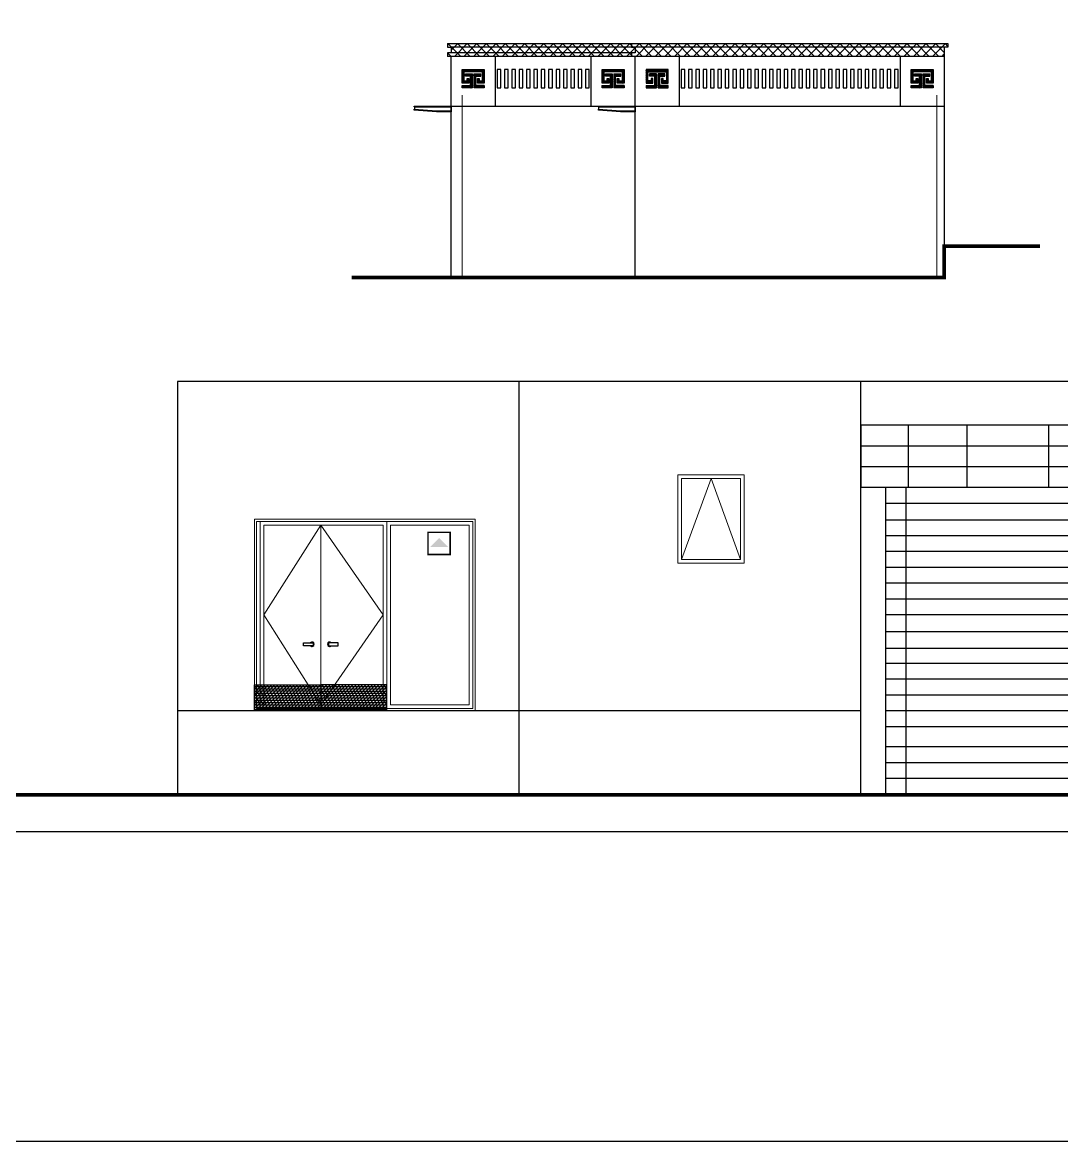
# Model space of a CAD drawing. Extents: x 1188826 to 1909461, y 608442 to 1651179.
# Drawn here: x 1822273 to 1850511, y 1001679 to 1032079 of the extents above; entities that cross this region are included whole.
import ezdxf

# ---------------------------------------------------------------- set-up
doc = ezdxf.new("R2010")
doc.units = 0
doc.header["$LTSCALE"] = 1000
doc.header["$MEASUREMENT"] = 0
doc.linetypes.add('ACAD_ISO10W100', pattern=[18.5, 12, -3, 0.5, -3])
doc.linetypes.add('DOTE', pattern=[2.42, 2, -0.2, 0.02, -0.2])
for name, color, linetype in [('1-PUB_HATCH', 8, 'Continuous'), ('3-剖面填充（细）', 251, 'Continuous'), ('PUB_TAB', 7, 'Continuous'), ('图框', 140, 'Continuous'), ('立面', 73, 'Continuous'), ('立面-1', 13, 'Continuous')]:
    doc.layers.add(name, color=color, linetype=linetype)
for name, color, linetype, lineweight in [('2-门窗开启', 8, 'Continuous', 9), ('DOTE', 19, 'DOTE', 9), ('WALL', 9, 'Continuous', 40), ('WINDOW', 144, 'Continuous', 15), ('填充', 251, 'Continuous', 5)]:
    doc.layers.add(name, color=color, linetype=linetype, lineweight=lineweight)
doc.layers.add('DIM_MODI', color=1, linetype='Continuous', plot=False)

# ---------------------------------------------------------------- blocks, each defined once
blk = doc.blocks.new('GDGDGRDADW')
at = {"layer": '3-剖面填充（细）'}
h = blk.add_hatch(dxfattribs=at)
h.set_pattern_fill('ANSI31', color=251, scale=5)
h.set_pattern_definition([(45, (175837.9185, 222356.159), (-5.61266, 5.61266), [])])
h.paths.add_polyline_path([(175586, 222858), (175586, 222483), (175770, 222483), (175770, 222608), (175724, 222608), (175724, 222545), (175632, 222545), (175632, 222795), (176139, 222795), (176139, 222545), (176047, 222545), (176047, 222608), (176001, 222608), (176001, 222483), (176186, 222483), (176186, 222858)])
h = blk.add_hatch(dxfattribs=at)
h.set_pattern_fill('ANSI31', color=251, scale=5)
h.set_pattern_definition([(45, (175515.148, 222231.159), (-5.61266, 5.61266), [])])
h.paths.add_polyline_path([(175863, 222358), (175585, 222358), (175585, 222420), (175817, 222420), (175817, 222670), (175678, 222670), (175678, 222733), (175863, 222733)])
h = blk.add_hatch(dxfattribs=at)
h.set_pattern_fill('ANSI31', color=251, scale=5)
h.set_pattern_definition([(45, (175561.008, 222231.159), (-5.61266, 5.61266), [])])
h.paths.add_polyline_path([(175909, 222358), (176186, 222358), (176186, 222420), (175955, 222420), (175955, 222670), (176093, 222670), (176093, 222733), (175909, 222733)])
at = {"layer": '立面'}
for p, q in [((175586, 222858), (176186, 222858)), ((175586, 222483), (175586, 222858)), ((176186, 222858), (176186, 222483)), ((176139, 222795), (175632, 222795)), ((175632, 222795), (175632, 222545)), ((175632, 222545), (175724, 222545)), ((175678, 222670), (175678, 222733)), ((175678, 222733), (175863, 222733)), ((175816, 222670), (175678, 222670)), ((175724, 222545), (175724, 222608)), ((175724, 222608), (175770, 222608)), ((175770, 222608), (175770, 222483)), ((175816, 222420), (175816, 222670)), ((175863, 222733), (175863, 222358)), ((175909, 222733), (175909, 222358)), ((175909, 222733), (176093, 222733)), ((175955, 222420), (175955, 222670)), ((175955, 222670), (176093, 222670)), ((176001, 222483), (176001, 222608)), ((176001, 222608), (176047, 222608)), ((176047, 222608), (176047, 222545)), ((176047, 222608), (176047, 222545)), ((176047, 222545), (176139, 222545)), ((176093, 222670), (176093, 222733)), ((176093, 222670), (176093, 222733)), ((176139, 222545), (176139, 222795)), ((175770, 222483), (175586, 222483)), ((175586, 222358), (175586, 222420)), ((175586, 222420), (175816, 222420)), ((175863, 222358), (175586, 222358)), ((176186, 222358), (175909, 222358)), ((176186, 222420), (175955, 222420)), ((176186, 222483), (176001, 222483)), ((176186, 222420), (176186, 222358))]:
    blk.add_line(p, q, dxfattribs=at)
blk = doc.blocks.new('fewfrewfref')
at = {"layer": 'WALL'}
blk.add_hatch(color=1, dxfattribs=at).paths.add_polyline_path([(367770.3, 261681.8), (367710.3, 261621.8), (367830.3, 261621.8)])
at = {"layer": 'WALL', "color": 1, "const_width": 10}
blk.add_lwpolyline([(367695.3, 261570.1), (367695.3, 261720.1), (367845.3, 261720.1), (367845.3, 261570.1)], close=True, dxfattribs=at)
blk = doc.blocks.new('rr124123')
at = {"layer": '2-门窗开启', "ltscale": 0.5}
for points in [[(-2099, 2520), (-2870, 1300), (-2099, 80)], [(-2099, 2520), (-1250, 1300), (-2099, 80)]]:
    blk.add_lwpolyline(points, dxfattribs=at)
at = {"layer": 'WINDOW'}
for p, q in [((-2970, 2570), (-2970, 30)), ((-2920, 2570), (-2920, 30)), ((-2099, 2520), (-2099, 80)), ((-1200, 2570), (-1200, 30)), ((-30, 2570), (-30, 30)), ((-30, 2570), (-30, 2570))]:
    blk.add_line(p, q, dxfattribs=at)
for points in [[(0, 2600), (-3000, 2600), (-3000, 0), (0, 0)], [(-2920, 2570), (-2970, 2570), (-2970, 30), (-2920, 30)], [(-1200, 2570), (-2920, 2570), (-2920, 30), (-1200, 30)], [(-1250, 2520), (-2870, 2520), (-2870, 80), (-1250, 80)], [(-1200, 2570), (-30, 2570), (-30, 30), (-1200, 30)], [(-1150, 2520), (-80, 2520), (-80, 80), (-1150, 80)]]:
    blk.add_lwpolyline(points, close=True, dxfattribs=at)
at = {"layer": '填充', "xscale": 2, "yscale": 2, "zscale": 2}
blk.add_blockref('fewfrewfref', (-736031, -521020), dxfattribs=at)
blk = doc.blocks.new('12424154')
at = {"layer": '2-门窗开启', "ltscale": 0.5}
blk.add_lwpolyline([(50, 2050), (450, 3150), (850, 2050)], dxfattribs=at)
at = {"layer": 'WINDOW'}
for points in [[(0, 3200), (900, 3200), (900, 2000), (0, 2000)], [(50, 3150), (850, 3150), (850, 2050), (50, 2050)]]:
    blk.add_lwpolyline(points, close=True, dxfattribs=at)
blk = doc.blocks.new('12412312312321312')
at = {"layer": 'PUB_TAB'}
for p, q in [((31062, 10035), (18565, 10035)), ((18565, 10035), (18565, 8355)), ((31062, 8355), (31062, 10035)), ((18565, 9475), (31062, 9475)), ((18565, 8355), (31062, 8355))]:
    blk.add_line(p, q, dxfattribs=at)
for points in [[(19856, 10035), (19856, 8355)], [(21451, 10035), (21451, 8355)], [(23666, 10035), (23666, 8355)], [(24695, 10035), (24695, 8355)], [(18565, 8915), (24695, 8915)]]:
    blk.add_lwpolyline(points, dxfattribs=at)
at = {"layer": '图框'}
for p, q in [((18565, 8355), (31062, 8355)), ((18565, 0), (18565, 8355)), ((31062, 8355), (31062, 0)), ((19240, 7920), (31062, 7920)), ((31062, 7920), (31062, 0)), ((19240, 7469), (31062, 7469)), ((19240, 7039), (31062, 7039)), ((19240, 6610), (31062, 6610)), ((19240, 6180), (31062, 6180)), ((19240, 5750), (31062, 5750)), ((19240, 5320), (31062, 5320)), ((19240, 4890), (31062, 4890)), ((19240, 4434), (31062, 4434)), ((19240, 4398), (19240, 0)), ((19793, 4398), (19793, 0)), ((19240, 3978), (31062, 3978)), ((19240, 3574), (31062, 3574)), ((19240, 3144), (31062, 3144)), ((19240, 2714), (31062, 2714)), ((0, 2284), (18565, 2284)), ((19240, 2284), (31062, 2284)), ((19240, 1854), (31062, 1854)), ((19240, 1307), (31062, 1307)), ((19240, 871), (31062, 871)), ((31062, 436), (19240, 436)), ((31062, 0), (18565, 0)), ((31062, 0), (19240, 0))]:
    blk.add_line(p, q, dxfattribs=at)
blk.add_lwpolyline([(31062, 11227), (0, 11227), (0, 0), (31062, 0)], close=True, dxfattribs=at)
for points in [[(9282, 0), (9282, 11227)], [(18565, 0), (18565, 11227)], [(19240, 8355), (19240, 4398)], [(19793, 8355), (19793, 4398)]]:
    blk.add_lwpolyline(points, dxfattribs=at)
at = {"layer": 'WALL', "xscale": 2, "yscale": 2, "zscale": 2}
for name, p in [('12424154', (13596, 2284)), ('rr124123', (8088, 2284))]:
    blk.add_blockref(name, p, dxfattribs=at)

msp = doc.modelspace()

# ---------------------------------------------------------------- hatches: boundary and pattern name
at = {"true_color": 0x642165}
h = msp.add_hatch(dxfattribs=at)
h.set_pattern_fill('木板', color=219, scale=50, style=0)
h.set_pattern_definition([(0, (487016.046, -633769.12), (0, 62.5), []), (45, (487016.046, -633769.12), (-44.1941738, 44.1941738), [])])
h.paths.add_polyline_path([(1828578, 1013387), (1830381, 1013387), (1830381, 1014087), (1828578, 1014087)])
h = msp.add_hatch(dxfattribs=at)
h.set_pattern_fill('木板', color=219, scale=50, style=0)
h.set_pattern_definition([(0, (488336.096, -633769.824), (0, 62.5), []), (45, (488336.096, -633769.824), (-44.1941738, 44.1941738), [])])
h.paths.add_polyline_path([(1832178, 1013386), (1830381, 1013386), (1830381, 1014086), (1832178, 1014086)])
at = {"layer": '1-PUB_HATCH'}
h = msp.add_hatch(dxfattribs=at)
h.set_pattern_fill('ANSI37', color=256, scale=115.71489)
h.set_pattern_definition([(45, (0, 662.45), (-129.893668, 129.893668), []), (135, (0, 662.45), (-129.893668, -129.893668), [])])
h.paths.add_polyline_path([(1838823, 1031253), (1833923, 1031253), (1833823, 1031253), (1833823, 1031153), (1838823, 1031153)])
h.paths.add_polyline_path([(1838923, 1031403), (1838823, 1031403), (1833923, 1031403), (1833923, 1031253), (1838923, 1031253)])
h.paths.add_polyline_path([(1838823, 1031503), (1833823, 1031503), (1833823, 1031403), (1833923, 1031403), (1838823, 1031403)])
h.paths.add_polyline_path([(1847323, 1031403), (1838923, 1031403), (1838923, 1031253), (1847323, 1031253)])
h.paths.add_polyline_path([(1847423, 1031503), (1838823, 1031503), (1838823, 1031403), (1838923, 1031403), (1847423, 1031403)])
h.paths.add_polyline_path([(1847323, 1031253), (1838823, 1031253), (1838823, 1031153), (1847323, 1031153)])

# ---------------------------------------------------------------- linework, layer by layer
at = {"color": 219, "true_color": 0x642165}
for points in [[(1829907, 1015224), (1830174, 1015224), (1830174, 1015148), (1829907, 1015148)], [(1830858, 1015224), (1830591, 1015224), (1830591, 1015148), (1830858, 1015148)]]:
    msp.add_lwpolyline(points, close=True, dxfattribs=at)
at = {"color": 217, "true_color": 0x93278f}
for points in [[(1828578, 1014087), (1830381, 1014086), (1830381, 1013386), (1828578, 1013387)], [(1832178, 1014086), (1830381, 1014086), (1830381, 1013386), (1832178, 1013386)]]:
    msp.add_lwpolyline(points, close=True, dxfattribs=at)
at = {"color": 219, "true_color": 0x642165}
for centre, radius, start, end in [((1830144, 1015188), 60.9, 221.464, 144.1178), ((1830135, 1015187), 56.3, 250.5402, 117.6879), ((1830621, 1015188), 60.9, 35.8822, 318.536), ((1830630, 1015187), 56.3, 62.3121, 289.4598)]:
    msp.add_arc(centre, radius, start, end, dxfattribs=at)
at = {"layer": '3-剖面填充（细）', "color": 252}
for points in [[(1835123, 1031153), (1835123, 1029803)], [(1837723, 1031153), (1837723, 1029803)], [(1840123, 1031153), (1840123, 1029803)], [(1846123, 1031153), (1846123, 1029803)], [(1833923, 1029803), (1838923, 1029803)], [(1838923, 1029803), (1847323, 1029803)]]:
    msp.add_lwpolyline(points, dxfattribs=at)
at = {"layer": 'DIM_MODI'}
msp.add_lwpolyline([(1770087, 1059205), (1876113, 1059205), (1876113, 1001679), (1770087, 1001679)], close=True, dxfattribs=at)
at = {"layer": 'DOTE', "linetype": 'ACAD_ISO10W100', "ltscale": 100}
for p, q in [((1834223, 1030103), (1834223, 1025153)), ((1847123, 1030103), (1847123, 1025153))]:
    msp.add_line(p, q, dxfattribs=at)
at = {"layer": 'DOTE', "linetype": 'ACAD_ISO10W100', "ltscale": 100, "const_width": 0.001}
for points in [[(1831223, 1030103), (1849923, 1030103)], [(1831223, 1025303), (1849923, 1025303)], [(1831223, 1025153), (1849923, 1025153)]]:
    msp.add_lwpolyline(points, dxfattribs=at)
at = {"layer": '图框'}
msp.add_lwpolyline([(1791251, 1010102), (1865551, 1010102), (1865551, 1052102), (1791251, 1052102)], close=True, dxfattribs=at)
at = {"layer": '图框', "const_width": 100}
msp.add_lwpolyline([(1793751, 1011102), (1864551, 1011102), (1864551, 1051102), (1793751, 1051102)], close=True, dxfattribs=at)
at = {"layer": '立面', "color": 4}
for p, q in [((1832938, 1029783), (1833923, 1029783)), ((1837938, 1029783), (1838923, 1029783))]:
    msp.add_line(p, q, dxfattribs=at)
at = {"layer": '立面'}
for points in [[(1835273, 1030303), (1835273, 1030803), (1835173, 1030803), (1835173, 1030303)], [(1835473, 1030303), (1835473, 1030803), (1835373, 1030803), (1835373, 1030303)], [(1835673, 1030303), (1835673, 1030803), (1835573, 1030803), (1835573, 1030303)], [(1835873, 1030303), (1835873, 1030803), (1835773, 1030803), (1835773, 1030303)], [(1836073, 1030303), (1836073, 1030803), (1835973, 1030803), (1835973, 1030303)], [(1836273, 1030303), (1836273, 1030803), (1836173, 1030803), (1836173, 1030303)], [(1836473, 1030303), (1836473, 1030803), (1836373, 1030803), (1836373, 1030303)], [(1836673, 1030303), (1836673, 1030803), (1836573, 1030803), (1836573, 1030303)], [(1836873, 1030303), (1836873, 1030803), (1836773, 1030803), (1836773, 1030303)], [(1837073, 1030303), (1837073, 1030803), (1836973, 1030803), (1836973, 1030303)], [(1837273, 1030303), (1837273, 1030803), (1837173, 1030803), (1837173, 1030303)], [(1837473, 1030303), (1837473, 1030803), (1837373, 1030803), (1837373, 1030303)], [(1837673, 1030303), (1837673, 1030803), (1837573, 1030803), (1837573, 1030303)], [(1840273, 1030303), (1840273, 1030803), (1840173, 1030803), (1840173, 1030303)], [(1840473, 1030303), (1840473, 1030803), (1840373, 1030803), (1840373, 1030303)], [(1840673, 1030303), (1840673, 1030803), (1840573, 1030803), (1840573, 1030303)], [(1840873, 1030303), (1840873, 1030803), (1840773, 1030803), (1840773, 1030303)], [(1841073, 1030303), (1841073, 1030803), (1840973, 1030803), (1840973, 1030303)], [(1841273, 1030303), (1841273, 1030803), (1841173, 1030803), (1841173, 1030303)], [(1841473, 1030303), (1841473, 1030803), (1841373, 1030803), (1841373, 1030303)], [(1841673, 1030303), (1841673, 1030803), (1841573, 1030803), (1841573, 1030303)], [(1841873, 1030303), (1841873, 1030803), (1841773, 1030803), (1841773, 1030303)], [(1842073, 1030303), (1842073, 1030803), (1841973, 1030803), (1841973, 1030303)], [(1842273, 1030303), (1842273, 1030803), (1842173, 1030803), (1842173, 1030303)], [(1842473, 1030303), (1842473, 1030803), (1842373, 1030803), (1842373, 1030303)], [(1842673, 1030303), (1842673, 1030803), (1842573, 1030803), (1842573, 1030303)], [(1842873, 1030303), (1842873, 1030803), (1842773, 1030803), (1842773, 1030303)], [(1843073, 1030303), (1843073, 1030803), (1842973, 1030803), (1842973, 1030303)], [(1843273, 1030303), (1843273, 1030803), (1843173, 1030803), (1843173, 1030303)], [(1843473, 1030303), (1843473, 1030803), (1843373, 1030803), (1843373, 1030303)], [(1843673, 1030303), (1843673, 1030803), (1843573, 1030803), (1843573, 1030303)], [(1843873, 1030303), (1843873, 1030803), (1843773, 1030803), (1843773, 1030303)], [(1844073, 1030303), (1844073, 1030803), (1843973, 1030803), (1843973, 1030303)], [(1844273, 1030303), (1844273, 1030803), (1844173, 1030803), (1844173, 1030303)], [(1844473, 1030303), (1844473, 1030803), (1844373, 1030803), (1844373, 1030303)], [(1844673, 1030303), (1844673, 1030803), (1844573, 1030803), (1844573, 1030303)], [(1844873, 1030303), (1844873, 1030803), (1844773, 1030803), (1844773, 1030303)], [(1845073, 1030303), (1845073, 1030803), (1844973, 1030803), (1844973, 1030303)], [(1845273, 1030303), (1845273, 1030803), (1845173, 1030803), (1845173, 1030303)], [(1845473, 1030303), (1845473, 1030803), (1845373, 1030803), (1845373, 1030303)], [(1845673, 1030303), (1845673, 1030803), (1845573, 1030803), (1845573, 1030303)], [(1845873, 1030303), (1845873, 1030803), (1845773, 1030803), (1845773, 1030303)], [(1846073, 1030303), (1846073, 1030803), (1845973, 1030803), (1845973, 1030303)]]:
    msp.add_lwpolyline(points, close=True, dxfattribs=at)
at = {"layer": '立面', "color": 4}
for points in [[(1833923, 1029653), (1833523, 1029653), (1832923, 1029698), (1832923, 1029718), (1832938, 1029717), (1832938, 1029783), (1832923, 1029783), (1832923, 1029803), (1833923, 1029803), (1833923, 1029653)], [(1832923, 1029718), (1833522, 1029673), (1833923, 1029673)], [(1838923, 1029653), (1838523, 1029653), (1837923, 1029698), (1837923, 1029718), (1837938, 1029717), (1837938, 1029783), (1837923, 1029783), (1837923, 1029803), (1838923, 1029803), (1838923, 1029653)], [(1837923, 1029718), (1838522, 1029673), (1838923, 1029673)]]:
    msp.add_lwpolyline(points, dxfattribs=at)
at = {"layer": '立面-1'}
for points in [[(1833823, 1031503), (1847423, 1031503)], [(1833823, 1031503), (1833823, 1031403), (1833923, 1031403), (1833923, 1031253), (1833823, 1031253), (1833823, 1031153)], [(1838823, 1031503), (1838823, 1031403), (1838923, 1031403), (1838923, 1031253), (1838823, 1031253), (1838823, 1031153)], [(1847423, 1031503), (1847423, 1031403), (1847323, 1031403), (1847323, 1031253), (1847323, 1031253), (1847323, 1031153)], [(1847423, 1031403), (1833923, 1031403)], [(1838923, 1031253), (1833923, 1031253)], [(1847323, 1031153), (1833823, 1031153)], [(1833923, 1025153), (1833923, 1031153)], [(1838923, 1025153), (1838923, 1031153)], [(1847323, 1031153), (1847323, 1029803)], [(1847323, 1029803), (1847323, 1025153)]]:
    msp.add_lwpolyline(points, dxfattribs=at)
at = {"layer": '立面-1', "const_width": 100}
msp.add_lwpolyline([(1849923, 1026003), (1847323, 1026003), (1847323, 1025153), (1831223, 1025153)], dxfattribs=at)

# ---------------------------------------------------------------- block references
for p in [(1658637, 807945), (1662437, 807945), (1670837, 807945)]:
    msp.add_blockref('GDGDGRDADW', p)
at = {"xscale": -1}
msp.add_blockref('GDGDGRDADW', (2015409, 807945), dxfattribs=at)
at = {"layer": 'WALL'}
msp.add_blockref('12412312312321312', (1826489, 1011102), dxfattribs=at)

doc.saveas('drawing.dxf')
